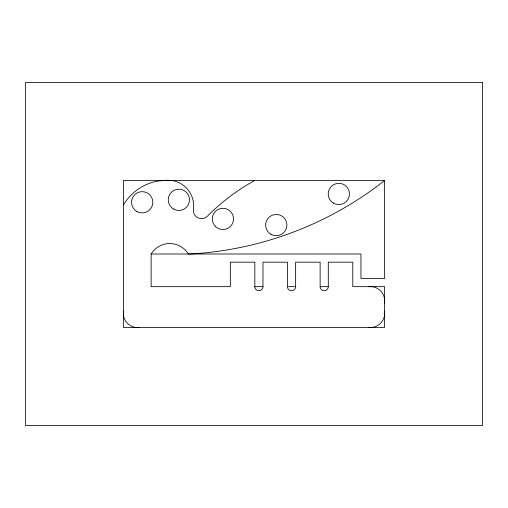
<?xml version="1.0" encoding="UTF-8"?>
<svg xmlns="http://www.w3.org/2000/svg" width="508" height="508" viewBox="0 0 508 508"><rect width="100%" height="100%" fill="white"/><g stroke="black" fill="none" stroke-linecap="round" stroke-linejoin="round"><path stroke-width="0.76" d="M123.374 311.15L123.457 315.582A14.522 14.522 0 0 0 135.268 327.393L139.7 327.476M384.626 302.984L384.543 298.552A14.522 14.522 0 0 0 372.732 286.741L368.3 286.658M384.626 180.524L123.374 180.524L123.374 327.476L384.626 327.476L384.626 286.658L352.787 286.658L352.787 262.166L328.295 262.166L328.295 286.658A4.083 4.083 0 0 1 324.212 290.741A4.083 4.083 0 0 1 320.129 286.658L320.129 262.166L295.637 262.166L295.637 286.658A4.083 4.083 0 0 1 291.554 290.741A4.083 4.083 0 0 1 287.471 286.658L287.471 262.166L262.979 262.166L262.979 286.658A4.083 4.083 0 0 1 258.896 290.741A4.083 4.083 0 0 1 254.819 286.658L254.819 262.166L230.321 262.166L230.321 286.658L151.13 286.658L151.13 254L360.953 254L360.953 278.492L384.626 278.492L384.626 180.524A346.012 346.012 0 0 1 192.805 253.854L188.379 254A21.825 21.825 0 0 0 151.13 254M254.819 286.658L262.979 286.658M287.471 286.658L295.637 286.658M320.129 286.658L328.295 286.658M368.3 327.476L372.732 327.393A14.522 14.522 0 0 0 384.543 315.582L384.626 311.15M254.635 180.524A207.124 207.124 0 0 0 207.366 216.243A8.179 8.179 0 0 1 193.446 209.404A25.838 25.838 0 0 0 172.358 180.524L167.545 180.232L157.95 181.032A50.648 50.648 0 0 0 123.374 205.016M482.6 82.55L25.4 82.55L25.4 425.45L482.6 425.45L482.6 82.55M136.893 211.474A10.611 10.611 0 0 0 152.813 202.279A10.611 10.611 0 0 0 136.893 193.091A10.611 10.611 0 0 0 136.893 211.474M173.552 209.01A10.611 10.611 0 0 0 189.471 199.815A10.611 10.611 0 0 0 173.552 190.627A10.611 10.611 0 0 0 173.552 209.01M215.398 226.416A10.611 10.611 0 0 0 233.153 221.659A10.611 10.611 0 0 0 220.154 208.661A10.611 10.611 0 0 0 215.398 226.416M270.961 234.277A10.611 10.611 0 0 0 286.88 225.082A10.611 10.611 0 0 0 270.961 215.894A10.611 10.611 0 0 0 270.961 234.277M333.527 203.143A10.611 10.611 0 0 0 349.453 193.954A10.611 10.611 0 0 0 333.527 184.76A10.611 10.611 0 0 0 333.527 203.143"/></g></svg>
